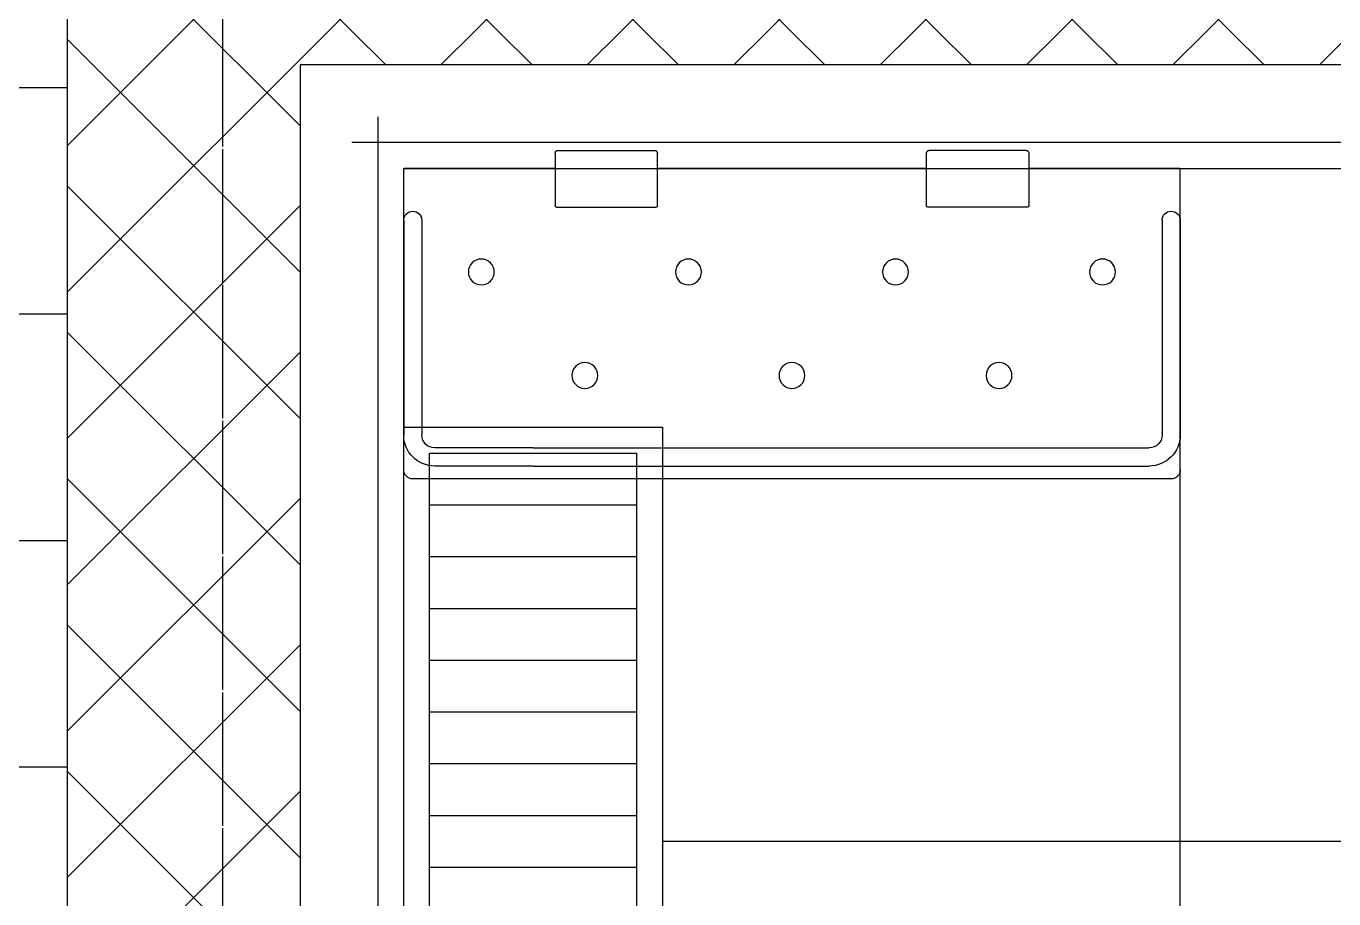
# Model space of a CAD drawing. Header units: millimetres. Extents: x 18456 to 179493, y -203649 to 469211.
# Drawn here: x 150265 to 150771, y 357360 to 357697 of the extents above; entities that cross this region are included whole.
import ezdxf

# ---------------------------------------------------------------- set-up
doc = ezdxf.new("R2010")
doc.units = ezdxf.units.MM
doc.linetypes.add('X-평면도(기본형)$0$CEN', pattern=[52.5, 50, -1, 0.5, -1])
doc.linetypes.add('X-평면도(기본형)$0$HID2', pattern=[7.5, 6, -1.5])
for name, color, linetype, true_color in [('X-평면도(기본형)$0$40HAT', 9, 'Continuous', 0x808080), ('X-평면도(기본형)$0$CEN', 1, 'X-평면도(기본형)$0$CEN', 0xff0000), ('X-평면도(기본형)$0$FIN', 9, 'Continuous', 0x808080), ('X-평면도(기본형)$0$FUR', 6, 'Continuous', 0xff00ff), ('X-평면도(기본형)$0$MC', 7, 'Continuous', 0x7f7fff), ('X-평면도(기본형)$0$TIL', 5, 'Continuous', 0x0000ff), ('X-평면도(기본형)$0$UIS', 7, 'X-평면도(기본형)$0$HID2', 0x000000), ('X-평면도(기본형)$0$W2', 3, 'Continuous', 0x00ff00), ('X-평면도(기본형)$0$설비OPEN', 9, 'Continuous', 0x808080)]:
    doc.layers.add(name, color=color, linetype=linetype, true_color=true_color)

# ---------------------------------------------------------------- blocks, each defined once
blk = doc.blocks.new('X-평면도(기본형)$0$코너  선반')
at = {"layer": 'X-평면도(기본형)$0$FUR'}
for p, q in [((506927.8, 180420.77), (506927.8, 180400.27)), ((506928.8, 180421.77), (506966.3, 180421.77)), ((506928.8, 180421.77), (506966.3, 180421.77)), ((506967.3, 180400.27), (506967.3, 180420.77)), ((507071.3, 180400.27), (507071.3, 180420.77)), ((507109.8, 180421.77), (507072.3, 180421.77)), ((507109.8, 180421.77), (507072.3, 180421.77)), ((507110.8, 180420.77), (507110.8, 180400.27)), ((506869.3, 180298.27), (506869.3, 180414.77)), ((506869.3, 180414.77), (506927.8, 180414.77)), ((506967.3, 180414.77), (507071.3, 180414.77)), ((507110.8, 180414.77), (507169.3, 180414.77)), ((507169.3, 180298.27), (507169.3, 180414.77)), ((506928.3, 180399.77), (506966.8, 180399.77)), ((507110.3, 180399.77), (507071.8, 180399.77)), ((506872.8, 180294.77), (507165.8, 180294.77))]:
    blk.add_line(p, q, dxfattribs=at)
at = {"layer": 'X-평면도(기본형)$0$FUR', "color": 8, "true_color": 0x808080}
for p, q in [((506869.3, 180394.77), (506869.3, 180311.77)), ((506876.3, 180394.77), (506876.3, 180311.77)), ((507162.3, 180394.77), (507162.3, 180311.77)), ((507169.3, 180394.77), (507169.3, 180311.77)), ((507119.3, 180306.77), (506881.3, 180306.77)), ((507119.3, 180306.77), (507157.3, 180306.77)), ((507119.3, 180299.77), (506881.3, 180299.77)), ((507119.3, 180299.77), (507157.3, 180299.77))]:
    blk.add_line(p, q, dxfattribs=at)
for centre in [(506899.3, 180374.77), (506979.3, 180374.77), (507059.3, 180374.77), (507139.3, 180374.77), (506939.3, 180334.77), (507019.3, 180334.77), (507099.3, 180334.77)]:
    blk.add_circle(centre, 5, dxfattribs=at)
at = {"layer": 'X-평면도(기본형)$0$FUR'}
for centre, radius, start, end in [((506928.8, 180420.77), 1, 90, 180), ((506966.3, 180420.77), 1, 0, 90), ((507072.3, 180420.77), 1, 90, 180), ((507109.8, 180420.77), 1, 0, 90), ((506928.3, 180400.27), 0.5, 180, 270), ((506966.8, 180400.27), 0.5, 270, 0), ((507071.8, 180400.27), 0.5, 180, 270), ((507110.3, 180400.27), 0.5, 270, 0), ((506872.8, 180298.27), 3.5, 180, 270), ((507165.8, 180298.27), 3.5, 270, 0)]:
    blk.add_arc(centre, radius, start, end, dxfattribs=at)
at = {"layer": 'X-평면도(기본형)$0$FUR', "color": 8, "true_color": 0x808080}
for centre, radius, start, end in [((506872.8, 180394.77), 3.5, 0, 180), ((507165.8, 180394.77), 3.5, 0, 180), ((506881.3, 180311.77), 12, 180, 270), ((506881.3, 180311.77), 5, 180, 270), ((507157.3, 180311.77), 5, 270, 0), ((507157.3, 180311.77), 12, 270, 0)]:
    blk.add_arc(centre, radius, start, end, dxfattribs=at)
blk = doc.blocks.new('X-평면도(기본형)$0$T1')
at = {"layer": 'X-평면도(기본형)$0$FUR', "color": 8, "true_color": 0x808080}
for p, q in [((10, 670), (90, 670)), ((10, 650), (90, 650)), ((10, 630), (90, 630)), ((10, 610), (90, 610)), ((10, 590), (90, 590)), ((10, 570), (90, 570)), ((10, 550), (90, 550)), ((10, 530), (90, 530)), ((10, 510), (90, 510)), ((10, 490), (90, 490)), ((10, 470), (58.36, 470)), ((0, 410), (29.3, 410)), ((0, 390), (53.78, 390)), ((7.5, 370), (55.42, 370)), ((7.5, 330), (70, 330)), ((0, 310), (70, 310)), ((0, 290), (29.3, 290)), ((43, 270), (90, 270)), ((43, 250), (90, 250)), ((10, 230), (90, 230)), ((10, 210), (90, 210)), ((10, 190), (90, 190)), ((10, 170), (90, 170)), ((10, 150), (90, 150)), ((10, 130), (90, 130)), ((10, 110), (90, 110)), ((10, 90), (90, 90)), ((10, 70), (90, 70)), ((10, 50), (90, 50)), ((10, 30), (90, 30))]:
    blk.add_line(p, q, dxfattribs=at)
at = {"layer": 'X-평면도(기본형)$0$FUR'}
for points in [[(100, 270.92), (100, 0), (0, 0), (0, 700), (100, 700), (100, 487.43)], [(10, 461.78), (10, 690), (90, 690), (90, 487.47)], [(90, 270.87), (90, 10), (10, 10), (10, 238.22)]]:
    blk.add_lwpolyline(points, dxfattribs=at)
blk = doc.blocks.new('X-평면도(기본형)$0$ba15002700')
at = {"layer": 'X-평면도(기본형)$0$MC'}
blk.add_lwpolyline([(0, 0), (1500, 0), (1500, -2700), (0, -2700)], close=True, dxfattribs=at)
at = {"layer": 'X-평면도(기본형)$0$TIL'}
for p, q in [((300, -860), (300, 0)), ((100, -260), (1500, -260))]:
    blk.add_line(p, q, dxfattribs=at)
at = {"layer": 'X-평면도(기본형)$0$FUR', "xscale": -1}
blk.add_blockref('X-평면도(기본형)$0$코너  선반', (507169.3, -180414.77), dxfattribs=at)
at = {"layer": 'X-평면도(기본형)$0$FUR'}
blk.add_blockref('X-평면도(기본형)$0$T1', (0, -800), dxfattribs=at)

msp = doc.modelspace()

# ---------------------------------------------------------------- hatches: boundary and pattern name
at = {"layer": 'X-평면도(기본형)$0$40HAT'}
h = msp.add_hatch(dxfattribs=at)
h.set_pattern_fill('H3', color=256, scale=40, style=0, pattern_type=2)
h.set_pattern_definition([(315, (-174175.336, 75338.112), (28.2842712, 28.2842712), []), (45, (-174175.336, 75338.112), (-28.2842712, 28.2842712), [])])
h.paths.add_polyline_path([(152061.28, 355692.39), (151951.28, 355692.39), (151951.28, 357682.39), (150371.28, 357682.39), (150371.28, 354902.39), (150281.28, 354902.39), (150281.28, 357772.39), (151351.28, 357772.39), (151351.28, 359122.39), (152061.28, 359122.39), (152061.28, 359012.39), (151461.28, 359012.39), (151461.28, 357792.39), (152061.28, 357792.39)], flags=0)
at = {"layer": 'X-평면도(기본형)$0$설비OPEN'}
h = msp.add_hatch(dxfattribs=at)
h.set_pattern_fill('DASH', color=256, scale=350, style=0, pattern_type=2)
h.set_pattern_definition([(0, (94206.276, 90667.386), (43.75, 43.75), [43.75, -43.75])])
h.paths.add_polyline_path([(150281.28, 354902.39), (149981.28, 354902.39), (149981.28, 359127.39), (151351.28, 359127.39), (151351.28, 357772.39), (150281.28, 357772.39)], flags=0)

# ---------------------------------------------------------------- linework, layer by layer
at = {"layer": 'X-평면도(기본형)$0$CEN'}
msp.add_line((150341.28, 357912.39), (150341.28, 354777.39), dxfattribs=at)
at = {"layer": 'X-평면도(기본형)$0$FIN'}
for p, q in [((150401.28, 357662.39), (150401.28, 354932.39)), ((151921.28, 357652.39), (150391.28, 357652.39))]:
    msp.add_line(p, q, dxfattribs=at)
at = {"layer": 'X-평면도(기본형)$0$UIS'}
msp.add_lwpolyline([(155780.28, 354202.39), (156141.28, 354202.39), (156141.28, 359102.39), (152366.28, 359102.39), (152366.28, 358797.39), (150341.28, 358797.39), (150341.28, 354902.39)], dxfattribs=at)
at = {"layer": 'X-평면도(기본형)$0$W2'}
for p, q in [((150281.28, 357772.39), (150281.28, 354902.39)), ((150371.28, 357682.39), (150371.28, 354902.39)), ((151951.28, 357682.39), (150371.28, 357682.39))]:
    msp.add_line(p, q, dxfattribs=at)
at = {"layer": 'X-평면도(기본형)$0$설비OPEN'}
msp.add_lwpolyline([(150281.28, 354902.39), (149981.28, 354902.39), (149981.28, 359127.39), (151351.28, 359127.39), (151351.28, 357772.39), (150281.28, 357772.39)], close=True, dxfattribs=at)

# ---------------------------------------------------------------- block references
msp.add_blockref('X-평면도(기본형)$0$ba15002700', (150411.28, 357642.39))

doc.saveas('drawing.dxf')
